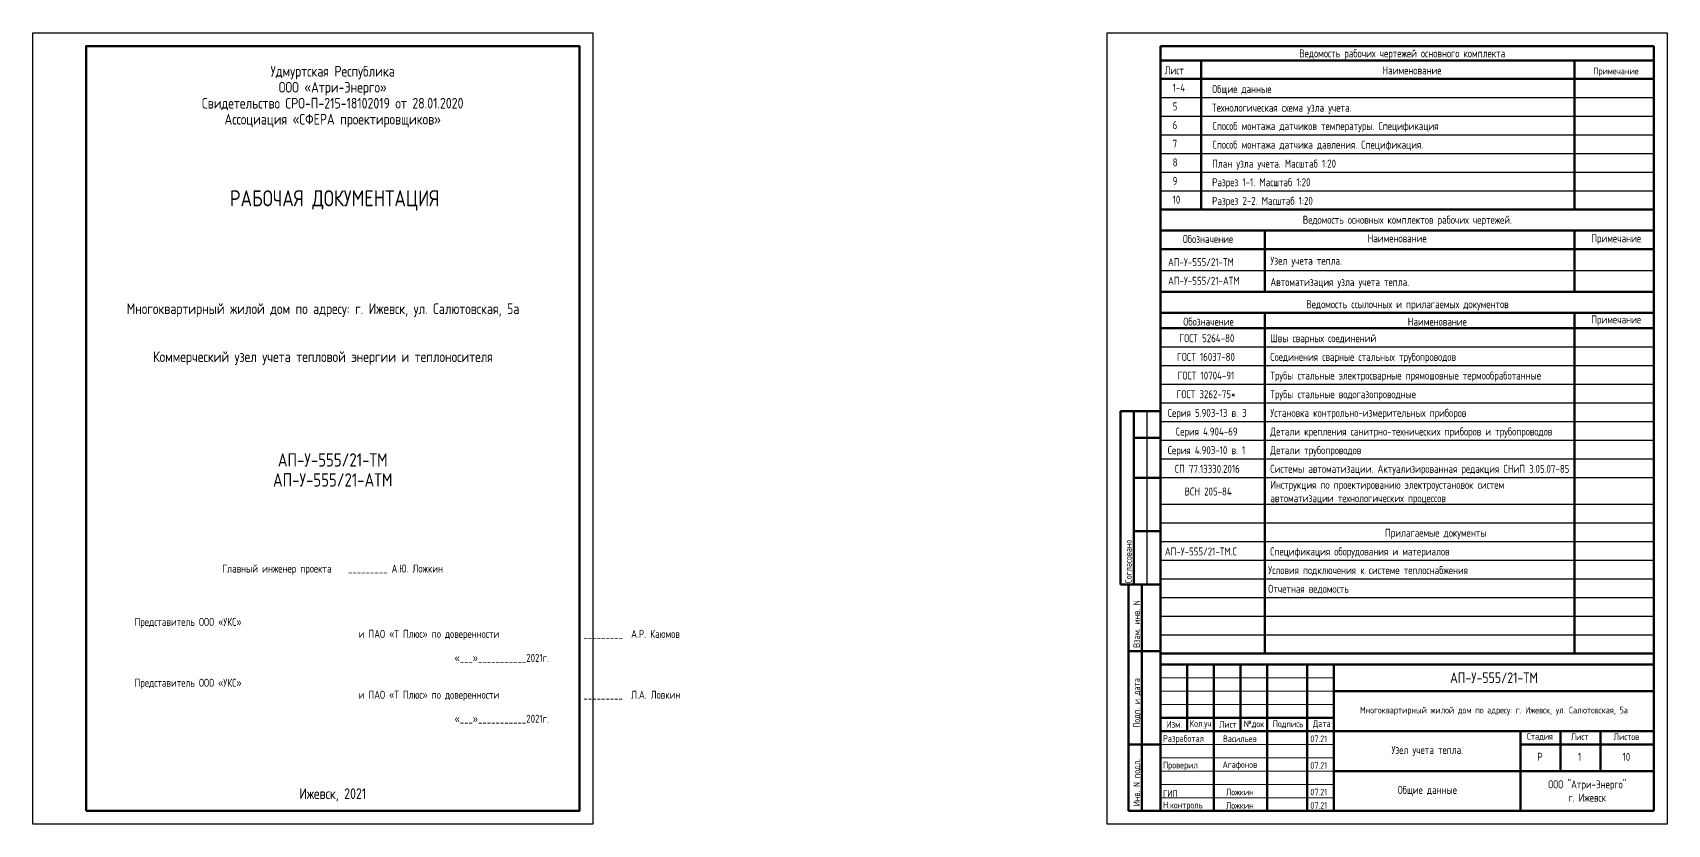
# Model space of a CAD drawing. Header units: millimetres. Extents: x -24312 to 142424, y -11214 to -5274.
# Drawn here: x -24312 to -12054, y -11214 to -5274 of the extents above; entities that cross this region are included whole.
import ezdxf
from ezdxf.enums import TextEntityAlignment as Align

# ---------------------------------------------------------------- set-up
doc = ezdxf.new("R2010")
doc.units = ezdxf.units.MM
doc.linetypes.add('K5LT_BASIC', pattern=[0])
doc.linetypes.add('K5LT_THIN', pattern=[0])
doc.layers.get('0').update_dxf_attribs({"color": 250})
doc.layers.add('0_Ном._пера__1', color=7, linetype='Continuous', lineweight=5)
doc.layers.add('0_Ном._пера__4', color=7, linetype='Continuous', lineweight=50)
doc.layers.add('LAYER0VIEW0', color=7, linetype='Continuous')
doc.styles.add('ГОСТ 2.304', font='')
doc.styles.get('ГОСТ 2.304').set_extended_font_data('GOST 2.304 type A')

msp = doc.modelspace()

# ---------------------------------------------------------------- linework, layer by layer
at = {"linetype": 'K5LT_BASIC', "lineweight": 53}
for p, q in [((-15853.549, -11113.68), (-15853.549, -5373.68)), ((-15853.549, -5373.68), (-12153.549, -5373.68)), ((-12153.549, -5373.68), (-12153.549, -11113.68)), ((-15853.549, -5481.623), (-12153.081, -5481.623)), ((-15549.911, -5481.623), (-15549.911, -6600.387)), ((-12749.911, -5481.623), (-12749.911, -6600.387)), ((-15853.549, -5620.912), (-12153.081, -5620.912)), ((-15853.549, -6600.387), (-12153.549, -6600.387)), ((-15854.114, -6758.499), (-12148.044, -6758.499)), ((-15070.947, -6758.499), (-15070.947, -7219.046)), ((-12749.911, -6758.499), (-12749.911, -7219.046)), ((-15854.114, -6899.046), (-15070.947, -6899.046)), ((-15070.947, -6899.046), (-13007.197, -6899.046)), ((-13007.197, -6899.046), (-12148.044, -6899.046)), ((-15854.114, -7219.046), (-12148.044, -7219.046)), ((-15852.77, -7375.967), (-12151.992, -7375.967)), ((-15070.693, -7375.967), (-15070.693, -9930.968)), ((-12749.911, -7375.967), (-12749.911, -9930.968)), ((-15852.77, -7490.968), (-12151.992, -7490.968)), ((-16153.549, -9413.68), (-16153.549, -8113.68)), ((-15853.549, -8113.68), (-16153.549, -8113.68)), ((-16053.549, -9413.68), (-16053.549, -8113.68)), ((-15853.549, -8313.68), (-16053.549, -8313.68)), ((-15853.549, -8613.68), (-16053.549, -8613.68)), ((-15853.549, -9013.68), (-16053.549, -9013.68)), ((-15853.549, -9413.68), (-16153.549, -9413.68)), ((-16093.549, -11113.68), (-16093.549, -9413.68)), ((-15853.549, -9413.68), (-16093.549, -9413.68)), ((-15993.549, -11113.68), (-15993.549, -9413.68)), ((-15853.549, -9913.68), (-16093.549, -9913.68)), ((-15851.992, -9930.968), (-12151.214, -9930.968)), ((-15853.549, -10613.68), (-16093.549, -10613.68)), ((-15853.549, -11113.68), (-16093.549, -11113.68))]:
    msp.add_line(p, q, dxfattribs=at)
at = {"linetype": 'K5LT_THIN'}
for p, q in [((-15853.549, -5760.912), (-12153.081, -5760.912)), ((-15853.549, -5900.912), (-12153.549, -5900.912)), ((-15853.549, -6040.912), (-12153.549, -6040.912)), ((-15853.549, -6180.387), (-12153.549, -6180.387)), ((-15853.549, -6320.387), (-12153.549, -6320.387)), ((-15853.549, -6460.387), (-12153.549, -6460.387)), ((-15853.549, -6600.387), (-12153.549, -6600.387)), ((-15854.114, -7059.046), (-15070.947, -7059.046)), ((-15070.947, -7059.046), (-13007.197, -7059.046)), ((-13007.197, -7059.046), (-12148.044, -7059.046))]:
    msp.add_line(p, q, dxfattribs=at)
for p, q in [((-15852.77, -7630.968), (-15071.472, -7630.968)), ((-15071.472, -7630.968), (-12433.563, -7630.968)), ((-12433.563, -7630.968), (-12151.992, -7630.968)), ((-15852.77, -7770.968), (-15071.472, -7770.968)), ((-15071.472, -7770.968), (-12433.563, -7770.968)), ((-12433.563, -7770.968), (-12151.992, -7770.968)), ((-15852.77, -7910.968), (-15071.472, -7910.968)), ((-15071.472, -7910.968), (-12433.563, -7910.968)), ((-12433.563, -7910.968), (-12151.992, -7910.968)), ((-15852.77, -8050.968), (-15071.472, -8050.968)), ((-15071.472, -8050.968), (-12433.563, -8050.968)), ((-12433.563, -8050.968), (-12151.992, -8050.968)), ((-15953.549, -9413.68), (-15953.549, -8113.68)), ((-15852.77, -8190.968), (-15071.472, -8190.968)), ((-15071.472, -8190.968), (-12433.563, -8190.968)), ((-12433.563, -8190.968), (-12151.992, -8190.968)), ((-15852.77, -8330.968), (-15071.472, -8330.968)), ((-15071.472, -8330.968), (-12433.563, -8330.968)), ((-12433.563, -8330.968), (-12151.992, -8330.968)), ((-15852.77, -8470.968), (-15071.472, -8470.968)), ((-15071.472, -8470.968), (-12433.563, -8470.968)), ((-12433.563, -8470.968), (-12151.992, -8470.968)), ((-15852.77, -8610.968), (-15071.472, -8610.968)), ((-15071.472, -8610.968), (-12433.563, -8610.968)), ((-12433.563, -8610.968), (-12151.992, -8610.968)), ((-15852.77, -8810.968), (-15071.472, -8810.968)), ((-15071.472, -8810.968), (-12433.563, -8810.968)), ((-12433.563, -8810.968), (-12151.992, -8810.968)), ((-15852.77, -8950.968), (-12151.992, -8950.968)), ((-15852.77, -8950.968), (-15071.472, -8950.968)), ((-15071.472, -8950.968), (-12433.563, -8950.968)), ((-12433.563, -8950.968), (-12151.992, -8950.968)), ((-15852.77, -9090.968), (-12151.992, -9090.968)), ((-15852.77, -9230.968), (-12151.992, -9230.968)), ((-15852.77, -9370.968), (-12151.992, -9370.968)), ((-15852.77, -9510.968), (-12151.992, -9510.968)), ((-15852.77, -9510.968), (-12151.992, -9510.968)), ((-15852.77, -9650.968), (-12151.992, -9650.968)), ((-15852.77, -9650.968), (-12151.992, -9650.968)), ((-15852.77, -9790.968), (-12151.992, -9790.968)), ((-15852.77, -9790.968), (-12151.992, -9790.968))]:
    msp.add_line(p, q)
msp.add_lwpolyline([(-24312.236, -11213.681), (-24312.236, -5273.681), (-20112.236, -5273.681), (-20112.236, -11213.681), (-24312.236, -11213.681)])
at = {"lineweight": 53}
msp.add_lwpolyline([(-23912.236, -11113.681), (-23912.236, -5373.681), (-20212.236, -5373.681), (-20212.236, -11113.681), (-23912.236, -11113.681)], dxfattribs=at)
at = {"linetype": 'Continuous'}
msp.add_lwpolyline([(-16253.549, -5273.68), (-12053.549, -5273.68), (-12053.549, -11213.68), (-16253.549, -11213.68)], close=True, dxfattribs=at)
at = {"layer": '0_Ном._пера__1', "color": 7, "linetype": 'Continuous', "lineweight": 20}
for p, q in [((-15853.549, -10113.68), (-14553.549, -10113.68)), ((-15853.549, -10213.68), (-14553.549, -10213.68)), ((-15853.549, -10313.68), (-14553.549, -10313.68)), ((-15853.549, -10613.68), (-14553.549, -10613.68)), ((-15853.549, -10713.68), (-14553.549, -10713.68)), ((-15853.549, -10813.68), (-14553.549, -10813.68)), ((-15853.549, -10913.68), (-14553.549, -10913.68)), ((-15853.549, -11013.68), (-14553.549, -11013.68))]:
    msp.add_line(p, q, dxfattribs=at)
at = {"layer": '0_Ном._пера__4', "color": 7, "linetype": 'Continuous', "lineweight": 50}
for p, q in [((-15853.549, -10013.68), (-12153.549, -10013.68)), ((-15853.549, -11113.68), (-15853.549, -10013.68)), ((-15653.549, -10013.68), (-15653.549, -10513.68)), ((-15453.549, -10013.68), (-15453.549, -11113.68)), ((-15253.549, -10013.68), (-15253.549, -10513.68)), ((-15053.549, -10013.68), (-15053.549, -11113.68)), ((-14753.549, -10013.68), (-14753.549, -11113.68)), ((-14553.549, -10013.68), (-14553.549, -11113.68)), ((-12153.549, -10013.68), (-12153.549, -11113.68)), ((-14553.549, -10213.68), (-12153.549, -10213.68)), ((-15853.549, -10413.68), (-14553.549, -10413.68)), ((-15853.549, -10513.68), (-12153.549, -10513.68)), ((-13153.549, -10513.68), (-13153.549, -11113.68)), ((-12853.549, -10513.68), (-12853.549, -10813.68)), ((-12553.549, -10513.68), (-12553.549, -10813.68)), ((-13153.549, -10613.68), (-12153.549, -10613.68)), ((-14553.549, -10813.68), (-12153.549, -10813.68)), ((-15853.549, -11113.68), (-12153.549, -11113.68)), ((-12153.549, -11113.68), (-15853.549, -11113.68))]:
    msp.add_line(p, q, dxfattribs=at)
at = {"layer": 'LAYER0VIEW0', "linetype": 'K5LT_THIN'}
msp.add_line((-12492.034, -5900.912), (-12153.081, -5900.912), dxfattribs=at)

# ---------------------------------------------------------------- texts
at = {"style": 'ГОСТ 2.304'}
for s, p in [('Ведомость рабочих чертежей основного комплекта', (-14041.318, -5458.751)), ('Ведомость основных комплектов рабочих чертежей.', (-14002.912, -6707.481)), ('Ведомость ссылочных и прилагаемых документов', (-14001.775, -7341.459))]:
    msp.add_text(s, height=60, dxfattribs=at).set_placement(p, align=Align.CENTER)
for s, height, p in [('Лист', 60, (-15823.561, -5586.352)), ('Наименование', 60, (-14189.816, -5586.352)), ('Примечание', 50, (-12609.137, -5586.352)), ('Обозначение', 60, (-15687.048, -6851.465)), ('Наименование ', 60, (-14301.558, -6846.477)), ('Примечание', 60, (-12623.885, -6846.563)), ('АП-У-555/21-ТМ', 60, (-15797.891, -7025.495)), (' Узел учета тепла. ', 60, (-15060.947, -7014.512)), ('АП-У-555/21-АТМ', 60, (-15797.891, -7165.454)), (' Автоматизация узла учета тепла.  ', 60, (-15060.947, -7174.512)), ('Обозначение', 60, (-15682.842, -7471.844)), ('Наименование', 60, (-14000.186, -7471.844)), ('Примечание', 60, (-12623.885, -7455.794)), ('ГОСТ 5264-80', 60, (-15713.628, -7596.435)), (' Швы сварных соединений', 60, (-15061.472, -7596.435)), ('ГОСТ 16037-80', 60, (-15730.07, -7736.435)), (' Соединения сварные стальных трубопроводов', 60, (-15061.472, -7736.435)), ('ГОСТ 10704-91', 60, (-15725.44, -7876.435)), (' Трубы стальные электросварные прямошовные термообработанные', 60, (-15061.472, -7876.435)), ('ГОСТ 3262-75*', 60, (-15733.714, -8016.435)), (' Трубы стальные водогазопроводные', 60, (-15061.472, -8016.435)), ('Серия 5.903-13 в. 3', 60, (-15799.523, -8156.435)), (' Установка контрольно-измерительных приборов', 60, (-15061.472, -8156.435)), ('Серия 4.904-69', 60, (-15739.195, -8296.435)), (' Детали крепления санитрно-технических приборов и трубопроводов', 60, (-15061.472, -8296.435)), ('Серия 4.903-10 в. 1', 60, (-15800.449, -8436.435)), (' Детали трубопроводов', 60, (-15061.472, -8436.435)), ('СП 77.13330.2016', 60, (-15746.739, -8576.435)), (' Системы автоматизации. Актуализированная редакция СНиП 3.05.07-85', 60, (-15061.472, -8576.435)), ('ВСН 205-84', 60, (-15673.581, -8746.435)), (' Инструкция по проектированию электроустановок систем ', 60, (-15061.472, -8696.386)), (' автоматизации технологических процессов', 60, (-15061.472, -8796.484)), (' Прилагаемые документы', 60, (-14201.137, -9056.435)), ('АП-У-555/21-ТМ.С ', 60, (-15821.87, -9196.435)), ('Спецификация оборудования и материалов', 60, (-15031.838, -9196.435)), ('Условия подключения к системе теплоснабжения', 60, (-15046.354, -9336.435)), ('Отчетная ведомость', 60, (-15046.354, -9476.435))]:
    msp.add_text(s, height=height, dxfattribs=at).set_placement(p)
at = {"linetype": 'K5LT_THIN', "style": 'ГОСТ 2.304'}
for s, p in [('1-4', (-15763.082, -5717.047)), ('Общие данные', (-15467.324, -5726.378)), ('5', (-15763.082, -5857.047)), ('Технологическая схема узла учета.', (-15467.324, -5866.378)), ('6', (-15763.082, -5997.047)), ('Способ монтажа датчиков температуры. Спецификация', (-15463.984, -6003.906)), ('7', (-15763.082, -6137.047)), ('Способ монтажа датчика давления. Спецификация. ', (-15463.984, -6143.906)), ('8', (-15763.082, -6277.047)), ('План узла учета. Масштаб 1:20 ', (-15467.324, -6286.378)), ('9', (-15763.082, -6417.047)), ('Разрез 1-1. Масштаб 1:20', (-15467.324, -6426.116)), ('10', (-15763.082, -6557.047)), ('Разрез 2-2. Масштаб 1:20', (-15467.324, -6565.497))]:
    msp.add_text(s, height=60, dxfattribs=at).set_placement(p)
at = {"lineweight": 25, "style": 'ГОСТ 2.304'}
for s, height, p in [('РАБОЧАЯ ДОКУМЕНТАЦИЯ', 120, (-22047.364, -6576.216)), ('АП-У-555/21-ТМ', 100, (-22062.236, -8529.437)), ('АП-У-555/21-АТМ', 100, (-22062.236, -8679.437)), ('Ижевск, 2021', 80, (-22062.236, -11023.472))]:
    msp.add_text(s, height=height, dxfattribs=at).set_placement(p, align=Align.CENTER)
at = {"style": 'ГОСТ 2.304'}
for s, height, p in [('АП-У-555/21-ТМ', 80, (-13353.549, -10113.68)), ('Изм.', 50, (-15751.119, -10463.627)), ('Кол.уч', 50, (-15553.549, -10463.68)), ('Лист', 50, (-15349.288, -10463.627)), ('№док', 50, (-15153.28, -10463.627)), ('Подпись', 50, (-14898.013, -10463.627)), ('Дата', 50, (-14645.025, -10463.627)), ('Стадия', 50, (-13008.578, -10556.954)), ('Лист', 50, (-12711.01, -10556.954)), ('Листов', 50, (-12360.304, -10556.954)), ('Р', 60, (-13008.578, -10706.954)), ('1', 60, (-12711.01, -10706.954)), ('10', 60, (-12360.304, -10706.954))]:
    msp.add_text(s, height=height, dxfattribs=at).set_placement(p, align=Align.MIDDLE)
at = {"attachment_point": 5, "line_spacing_factor": 0.9, "style": 'ГОСТ 2.304'}
for s, insert, char_height, width in [('\\pxqc,t39.625;Удмуртская Республика\\PООО «Атри-Энерго»\\PСвидетельство СРО-П-215-18102019 от 28.01.2020\\PАссоциация «СФЕРА проектировщиков»', (-22062.236, -5753.916), 80, 3138.13808), ('\\pxqc;{\\C0;Многоквартирный жилой дом по адресу: г. Ижевск, ул. Салютовская, 5а\\P\\P\\P\\pq*;Коммерческий узел учета тепловой энергии и теплоносителя}', (-22134.982, -7535.811), 80, 2887.045), ('\\pxqc;{\\C0;Многоквартирный жилой дом по адресу: г. Ижевск, ул. Салютовская, 5а}', (-13353.549, -10363.68), 50, 2400)]:
    msp.add_mtext(s, dxfattribs=dict(at, insert=insert, char_height=char_height, width=width))
at = {"char_height": 60, "line_spacing_factor": 0.9, "style": 'ГОСТ 2.304'}
for s, insert, attachment_point in [('\\pxqc;Главный инженер проекта^I^I^I^I_________ А.Ю. Ложкин', (-22062.236, -9264.718), 2), ('\\pxql;Представитель ООО «УКС»\\P^I^I^I^I^I^I^Iи ПАО «Т Плюс» по доверенности^I^I        _________  А.Р. Каюмов\\P^I^I^I^I^I^I^I^I^I^I^I^I^I^I^I^I^I ^I^I^I^I^I^I^I^I\\P^I^I ^I^I^I^I^I^I^I^I«___»___________2021г.', (-23548.017, -9664.718), 1), ('\\pxql;Представитель ООО «УКС»\\P^I^I^I^I^I^I^Iи ПАО «Т Плюс» по доверенности^I^I        _________  Л.А. Ловкин\\P^I^I^I^I^I^I^I^I^I^I^I^I^I^I^I^I^I ^I^I^I^I^I^I^I^I\\P^I^I ^I^I^I^I^I^I^I^I«___»___________2021г.', (-23548.017, -10121.414), 1)]:
    msp.add_mtext(s, dxfattribs=dict(at, insert=insert, attachment_point=attachment_point))
at = {"char_height": 50, "style": 'ГОСТ 2.304'}
for s, insert, attachment_point in [('\\A1;Разработал', (-15835.437, -10608.042), 7), ('\\A1;Васильев', (-15259.522, -10572.006), 5), ('\\A1;07.21', (-14730.26, -10597.006), 7), ('\\A1;Проверил', (-15835.437, -10808.042), 7), ('\\A1;Агафонов', (-15259.522, -10772.006), 5), ('\\A1;07.21', (-14730.26, -10797.006), 7), ('\\A1;ГИП', (-15835.437, -11008.042), 7), ('\\A1;Ложкин', (-15259.522, -10972.006), 5), ('\\A1;07.21', (-14730.26, -10997.006), 7), ('\\A1;Н.контроль', (-15835.437, -11108.042), 7), ('\\A1;Ложкин', (-15259.522, -11072.006), 5), ('\\A1;07.21', (-14730.26, -11097.006), 7)]:
    msp.add_mtext(s, dxfattribs=dict(at, insert=insert, attachment_point=attachment_point))
at = {"char_height": 60, "attachment_point": 5, "style": 'ГОСТ 2.304'}
for s, insert, width in [('\\pxsm1;Узел учета тепла.', (-13853.549, -10663.68), 1400), ('\\pxsm1;ООО "Атри-Энерго"\\Pг. Ижевск', (-12653.549, -10963.68), 1000), ('Общие данные', (-13853.549, -10963.68), 1400)]:
    msp.add_mtext(s, dxfattribs=dict(at, insert=insert, width=width))
at = {"layer": '0_Ном._пера__1', "color": 7, "linetype": 'Continuous', "lineweight": 20, "style": 'ГОСТ 2.304'}
for s, p in [('Согласовано', (-16070.13, -9403.68)), ('Взам. инв. N', (-16008.503, -9889.389)), ('Подп. и дата', (-16008.503, -10489.389)), ('Инв. N подл.', (-16008.503, -11077.993))]:
    msp.add_text(s, height=50, rotation=90, dxfattribs=at).set_placement(p)

doc.saveas('drawing.dxf')
